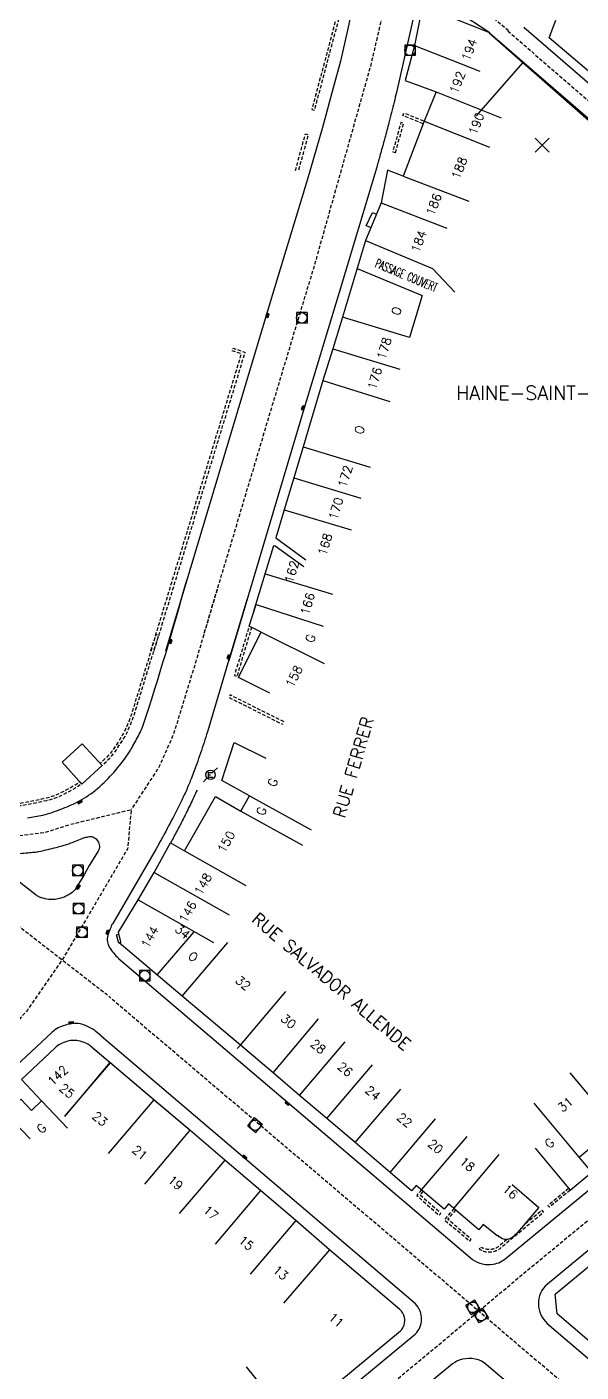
# Model space of a CAD drawing. Header units: millimetres. Extents: x 139000 to 140001, y 128999 to 130000.
# Drawn here: x 139139.7 to 139218.5, y 129348.2 to 129539.3 of the extents above; entities that cross this region are included whole.
import ezdxf
from ezdxf.enums import TextEntityAlignment as Align

# ---------------------------------------------------------------- set-up
doc = ezdxf.new("R2010")
doc.units = ezdxf.units.MM
doc.linetypes.add('DASHED', pattern=[0.75, 0.5, -0.25])
doc.layers.get('0').update_dxf_attribs({"linetype": 'CONTINUOUS'})
for name, color, linetype in [('W0001', 6, 'DASHED'), ('W0008', 7, 'CONTINUOUS'), ('W0100', 7, 'CONTINUOUS'), ('W0112', 1, 'DASHED'), ('W0400', 7, 'CONTINUOUS'), ('W0420', 7, 'CONTINUOUS'), ('W0471', 7, 'CONTINUOUS'), ('W0980', 7, 'CONTINUOUS'), ('W0984', 7, 'CONTINUOUS'), ('W0989', 7, 'CONTINUOUS'), ('W0991', 7, 'CONTINUOUS'), ('W1102', 7, 'CONTINUOUS')]:
    doc.layers.add(name, color=color, linetype=linetype)
doc.styles.get("Standard").update_dxf_attribs({"font": 'romans.shx', "width": 0.85})

# ---------------------------------------------------------------- blocks, each defined once
blk = doc.blocks.new('T420')
for p, q in [((0.75, 0.75), (-0.75, 0.75)), ((-0.75, 0.75), (-0.75, -0.75)), ((0.75, 0.75), (0.75, -0.75)), ((0.75, -0.75), (-0.75, -0.75))]:
    blk.add_line(p, q)
blk.add_ellipse((0, 0), major_axis=(-0.53, 0.53), ratio=1, start_param=3.926991, end_param=10.210176)
blk = doc.blocks.new('T400')
for p, q in [((-0.15, 0.3), (0.15, 0.3)), ((-0.15, -0.25), (-0.15, 0.3)), ((-0.15, 0.15), (0.15, 0.15)), ((-0.15, 0), (0.15, 0)), ((0.15, 0.3), (0.15, -0.25)), ((-0.15, -0.15), (0.15, -0.15)), ((-0.15, -0.25), (-0.15, -0.3)), ((-0.15, -0.3), (0.15, -0.3)), ((0.15, -0.3), (0.15, -0.25))]:
    blk.add_line(p, q)
blk = doc.blocks.new('T471')
for p, q in [((-0.333334, 0.333334), (-0.333334, -0.333334)), ((-0.333334, 0.333334), (0.333334, 0.333334)), ((-0.333334, 0), (0, 0)), ((0.500001, 0.500001), (1.000002, 1.000002)), ((-0.500001, -0.500001), (-1.000002, -1.000002)), ((-0.333334, -0.333334), (0.333334, -0.333334))]:
    blk.add_line(p, q)
blk.add_ellipse((0, 0), major_axis=(0.471405, 0.471405), ratio=1, start_param=5.4977871438, end_param=11.780972451)
blk = doc.blocks.new('t991o')
at = {"color": 0, "linetype": 'Continuous'}
for p, q in [((-1, 1), (1, -1)), ((-1, -1), (1, 1))]:
    blk.add_line(p, q, dxfattribs=at)

msp = doc.modelspace()

# ---------------------------------------------------------------- linework, layer by layer
at = {"layer": 'W0001', "flags": 128}
for points in [[(139226.52, 129687.07), (139220.91, 129644.92), (139221.02, 129640.74), (139222.49, 129636.83), (139218.74, 129633.57), (139215.84, 129629.52), (139209.95, 129618.89), (139206.48, 129611.5), (139205.09, 129607.58), (139203.66, 129602.26), (139202.59, 129597.35), (139193.32, 129554.7), (139190.76, 129543.18), (139188.63, 129533.92), (139180.62, 129505.51), (139174.9, 129486.52), (139164.89, 129453.05)], [(139000, 129558.8), (139005.2, 129550.36), (139024.3, 129519.28), (139032.72, 129505.55), (139039.04, 129495.25), (139044.12, 129486.99), (139048.32, 129480.83), (139061.74, 129469.63), (139081.23, 129454.45), (139104.26, 129436.44), (139115.01, 129429.13), (139126.83, 129422.42), (139135.97, 129413.57), (139151.01, 129401.9), (139151.51, 129401.48)], [(139208.22, 129538.75), (139206.75, 129540.02), (139201.2, 129544.33), (139197.89, 129546.63), (139192.04, 129548.94)], [(139166.77, 129459.44), (139163.77, 129449.2), (139160.57, 129438.8), (139158.51, 129434.14), (139154.55, 129428.11)], [(139298.2, 129434.4), (139210.85, 129362.56), (139197.47, 129351.33), (139090.41, 129262.98), (139079.18, 129253.65), (139069.83, 129244.16)], [(139126.83, 129422.42), (139137.59, 129424.3), (139142.38, 129424.88), (139145.84, 129425.99), (139154.55, 129428.11), (139154.05, 129422.53), (139144.75, 129406.76), (139139.81, 129399.61), (139133.13, 129392.12), (139121.9, 129381.28)], [(139251.65, 129316.28), (139209.25, 129352.31), (139199.04, 129361.03), (139151.5, 129401.43)]]:
    msp.add_lwpolyline(points, dxfattribs=at)
at = {"layer": 'W0001'}
msp.add_lwpolyline([(139208.1, 129538.76), (139222.15, 129526.62), (139235.64, 129514.95), (139247.14, 129505), (139257.92, 129495.71), (139269.45, 129485.75), (139278.91, 129477.53), (139284.56, 129472.14), (139292.3, 129464.76), (139304.9, 129452.75), (139310.05, 129446.19), (139314.03, 129449.93), (139323.9, 129462.03), (139330.24, 129468.91), (139344.36, 129484.16), (139351.78, 129491.46), (139355.1, 129488.18), (139364.05, 129477.05)], dxfattribs=at)
at = {"layer": 'W0008', "flags": 128}
for points in [[(139215.71, 129638.7), (139214.69, 129636.67), (139206.82, 129622.47, 0.011643), (139204.81, 129618.81, 0.021113), (139203.83, 129616.71, 0.002153), (139201.61, 129611.33, 0.019138), (139201.39, 129610.72, 0.006481), (139200.58, 129608.08, 0.008893), (139200.05, 129606.15, 0.001825), (139199.37, 129603.43, 0.007094), (139199.21, 129602.73), (139196.14, 129588.52), (139189.69, 129558.92), (139186.8, 129545.6), (139185.3, 129538.85), (139184.3, 129534.44), (139183.23, 129530.47), (139181.74, 129525.01), (139179.62, 129517.7), (139174.62, 129501.14), (139167.03, 129475.88), (139159.42, 129450.64)], [(139205.57, 129538.48), (139200.76, 129541.63), (139197.94, 129542.74, 0.096983), (139197.45, 129542.82, 0.067003), (139196.74, 129542.72, 0.067335), (139196.09, 129542.43, 0.055787), (139195.42, 129541.91, 0.018578), (139195.03, 129541.5, 0.069725), (139194.94, 129541.37, 0.025492), (139194.81, 129541.05, 0.029671), (139194.72, 129540.75), (139192.27, 129530.01, -0.005088), (139191.94, 129528.64, -0.002378), (139191.2, 129525.71, -0.001611), (139190.63, 129523.55, -0.002462), (139190.24, 129522.13, -0.001666), (139189.72, 129520.28, -0.003534), (139189.47, 129519.41), (139184.13, 129501.6), (139178.97, 129484.53), (139168.43, 129449.25)], [(139139.82, 129426.94, 0.021342), (139141.99, 129427.31, 0.03406), (139143.32, 129427.7, 0.010114), (139145.75, 129428.64, 0.021521), (139146.86, 129429.16, 0.0491), (139149.44, 129430.83, 0.044929), (139151.87, 129433.15, 0.015314), (139153.46, 129435.09, 0.025461), (139154.32, 129436.33, 0.012727), (139154.81, 129437.16, 0.005692), (139155.83, 129439.07, 0.032721), (139156.23, 129439.96, 0.01208), (139162.45, 129460.73)], [(139171, 129457.89), (139168.07, 129448.09), (139165.4, 129439.17, -0.008093), (139164.92, 129437.64, -0.004069), (139163.88, 129434.63, -0.008312), (139163.12, 129432.59, -0.010225), (139162.45, 129430.96, -0.009884), (139161.66, 129429.25, -0.007345), (139160.51, 129426.98, -0.003331), (139158.83, 129423.83, -0.007937), (139158.1, 129422.52), (139151.93, 129411.94, 0.036447), (139151.56, 129411.17, 0.029799), (139151.23, 129410.19, 0.100552), (139151.18, 129409.33, 0.10261), (139151.46, 129408.53, 0.039125), (139152.07, 129407.69, 0.037317), (139152.73, 129407.02, 0.037317)], [(139152.72, 129406.97), (139203.1, 129364.18, 0.202571), (139206.03, 129363.5, 0.142924), (139207.97, 129364.44), (139241.94, 129392.4), (139262.14, 129409.05), (139294.84, 129435.97)], [(139163.92, 129430.88, -0.005459), (139162.97, 129428.84, -0.005459), (139161.98, 129426.82, -0.004689), (139161.08, 129425.1, -0.004689), (139160.16, 129423.4)], [(139138.74, 129421.88, 0.003681), (139139.88, 129421.97, 0.004783), (139140.77, 129422.06, 0.021238), (139141.39, 129422.15, 0.009567), (139142.76, 129422.44, 0.006814), (139143.88, 129422.72, 0.008917), (139144.73, 129422.96, 0.009494), (139145.99, 129423.36, 0.017496), (139146.66, 129423.62), (139147.61, 129424.02, -0.042637), (139147.96, 129424.13, -0.022518), (139148.63, 129424.26, -0.153745), (139149.26, 129424.16, -0.133848), (139149.79, 129423.67, -0.130428), (139150.04, 129422.9, -0.150841), (139149.87, 129422.22), (139148.59, 129420.14), (139147.91, 129418.94), (139146.68, 129416.87, -0.087144), (139146.37, 129416.5, -0.041162), (139145.54, 129415.93, -0.035083), (139145.01, 129415.66, -0.031342), (139144.38, 129415.45, -0.055644), (139143.52, 129415.32, -0.051436), (139142.58, 129415.38, -0.043607), (139141.54, 129415.66, -0.080973), (139141.03, 129415.94), (139136.97, 129419.12, -0.063769)], [(139365.11, 129344.55), (139344.17, 129368.28), (139327.07, 129387.56), (139295.31, 129423.53, 0.211187), (139292.67, 129424.6, 0.145458), (139290.76, 129423.96), (139233.4, 129376.88), (139213.74, 129360.68, 0.221436), (139212.46, 129357.83, 0.213116), (139213.73, 129355.1), (139251.74, 129322.74, 0.087507), (139253.54, 129321.87, 0.061881), (139254.94, 129321.65), (139262.29, 129321.64, -0.06877), (139266.79, 129321.05, -0.068841), (139270.96, 129319.26, -0.062223), (139274.92, 129316.14)], [(139150.28, 129395.96), (139149.55, 129396.58, 0.054103), (139148.92, 129397.01, 0.033279), (139147.78, 129397.52, 0.080973), (139146.78, 129397.72, 0.069457), (139145.6, 129397.59, 0.053387), (139144.19, 129397.07, 0.072925), (139143.28, 129396.44), (139133.1, 129386.94), (139124.42, 129378.83)], [(139039.09, 129283.36), (139059.09, 129273.77), (139080.09, 129263.66, 0.164816), (139083.89, 129262.99, 0.085827), (139085.84, 129263.64, 0.049168), (139086.68, 129264.21), (139114.36, 129287), (139140.32, 129308.47), (139173.4, 129335.77), (139194.95, 129353.57, 0.2034), (139195.86, 129355.65, 0.19234), (139194.98, 129357.87), (139150.27, 129395.9)]]:
    msp.add_lwpolyline(points, format="xyb", dxfattribs=at)
at = {"layer": 'W0008'}
for points in [[(139205.58, 129538.43), (139220.53, 129525.5), (139233.89, 129513.96), (139238.09, 129510.28), (139252.23, 129498.11), (139273.93, 129479.37), (139278.48, 129475.32), (139278.54, 129475.13), (139279.79, 129473.87), (139283.37, 129470.04), (139302.26, 129450.09), (139303.13, 129448.77), (139303.55, 129447.66), (139303.72, 129446.17), (139303.62, 129444.68), (139302.9, 129442.75), (139301.9, 129441.69), (139294.84, 129435.97)], [(139210.4, 129539.28), (139223.88, 129527.63), (139240.59, 129513.17), (139261.81, 129494.86), (139283.89, 129475.77), (139293.17, 129467.77), (139310.97, 129452.43), (139321.5, 129465.85), (139326.53, 129470.85), (139337.41, 129481.72), (139345.91, 129490.26), (139347.45, 129492.47), (139331.29, 129509.48), (139330.2, 129509.59), (139329.18, 129509.22), (139323.86, 129504.87), (139312.67, 129492.93), (139305.54, 129485.43), (139296.41, 129475.21), (139292.77, 129470.9), (139291.68, 129469.1)]]:
    msp.add_lwpolyline(points, dxfattribs=at)
at = {"layer": 'W0008', "flags": 128}
for points in [[(139188.63, 129510.81), (139187.99, 129511.08), (139188.85, 129512.97), (139189.43, 129512.73)], [(139153.1, 129409.2), (139152.78, 129409.12), (139152.49, 129410.33), (139152.81, 129410.41)], [(139170.08, 129394.62), (139169.62, 129394.14)]]:
    msp.add_lwpolyline(points, dxfattribs=at)
msp.add_lwpolyline([(139245.07, 129312.28, 0.160283), (139244.73, 129315, 0.093786), (139243.66, 129316.53), (139204.77, 129349.51, 0.230856), (139201.21, 129349.85, 0.087789), (139199.98, 129349.12), (139188.86, 129339.99), (139150.71, 129308.5), (139094.13, 129261.75, 0.236624), (139092.9, 129259.4, 0.303452), (139094.66, 129256.64), (139136.99, 129236.02), (139179.52, 129215.54, 0.162266), (139182.28, 129215.08, 0.153294), (139184.65, 129216.26), (139250.49, 129284.11, 0.155903), (139251.66, 129286.15, 0.237895), (139250.59, 129289.72), (139248.57, 129292, -0.165984), (139244.16, 129303.56, -0.069406), (139244.74, 129310.6), (139245, 129311.95, 0.01858)], format="xyb", close=True, dxfattribs=at)
at = {"layer": 'W0100', "flags": 128}
for points in [[(139205.56, 129538.49), (139197.53, 129541.65), (139195.67, 129540.72), (139194.83, 129536.7), (139193.51, 129531.69), (139197.91, 129530.11), (139197.91, 129530.11), (139196.24, 129525.94), (139193.23, 129518.13), (139191.02, 129518.98), (139190.1, 129514.32), (139188.01, 129509.31), (139187.9, 129508.99), (139184.59, 129498.08), (139183.23, 129493.6), (139181.82, 129489.06), (139179, 129479.63), (139177.68, 129475.27), (139176.31, 129470.71), (139175.11, 129466.72), (139179.39, 129463.58)], [(139172.02, 129456.29), (139173.6, 129461.59), (139174.82, 129465.65), (139175.04, 129465.57), (139179.13, 129462.63)], [(139174.29, 129444.63), (139169.81, 129446.86), (139172.11, 129451.48), (139173.02, 129453.31), (139172.27, 129453.69), (139171.34, 129454.17), (139172.33, 129457.25), (139172.33, 129457.25)], [(139153.07, 129409.33), (139152.74, 129410.69), (139155.57, 129415.27), (139157.85, 129419.17), (139160.16, 129423.4), (139162.16, 129422.26), (139164.04, 129425.55), (139166.54, 129429.96), (139170.15, 129427.9), (139171.38, 129430.07), (139167.44, 129432.25), (139169.18, 129437.65), (139173.71, 129435.39)], [(139228.92, 129351.22), (139225.67, 129347.42), (139221.94, 129350.61), (139215.12, 129356.45), (139214.86, 129359.26), (139226.13, 129368.56), (139231.73, 129373.15), (139234.2, 129375.19), (139238.9, 129379.09), (139241.21, 129381), (139243.69, 129383.03), (139245.52, 129384.54), (139249.9, 129388.16), (139254.49, 129392), (139258.47, 129395.26), (139268.86, 129403.83), (139274.14, 129408.18), (139277.1, 129410.63), (139283.57, 129415.96), (139286.76, 129412.09)], [(139211.98, 129379.98), (139216.97, 129374.02), (139220.05, 129376.59), (139218.26, 129378.72), (139223.41, 129383.02), (139228.61, 129387.35), (139233.82, 129391.68), (139239.23, 129396.22), (139239.17, 129396.29), (139239.31, 129396.4), (139236.15, 129400.16)]]:
    msp.add_lwpolyline(points, dxfattribs=at)
at = {"layer": 'W0100'}
for points in [[(139226.54, 129533.69), (139223.31, 129529.88), (139213.98, 129537.79), (139214.95, 129540.26)], [(139223.3, 129516.13), (139226.6, 129519.89), (139210.27, 129534.23), (139205.47, 129538.45)]]:
    msp.add_lwpolyline(points, dxfattribs=at)
at = {"layer": 'W0100', "flags": 128}
msp.add_lwpolyline([(139150.42, 129434.37), (139147.53, 129431.74), (139144.73, 129434.86), (139147.59, 129437.47)], close=True, dxfattribs=at)
for points in [[(139208.74, 129374.82), (139212.52, 129371.55), (139211.9, 129370.83), (139209.26, 129367.74), (139209.18, 129367.79, -0.31165), (139207.67, 129367.03, -0.203311), (139206.68, 129367.63), (139206.68, 129367.63), (139206.58, 129367.52), (139204.63, 129369.16), (139203.98, 129368.41), (139200.45, 129371.42), (139199.7, 129372.06), (139199.07, 129371.31), (139195.09, 129374.68), (139194.44, 129373.93), (139191.39, 129376.52), (139186.41, 129380.78), (139182.37, 129384.22), (139178.51, 129387.5), (139174.74, 129390.7), (139170.08, 129394.62), (139161.82, 129401.6), (139152.86, 129409.19)], [(139162.95, 129382.51), (139162.95, 129382.51), (139157.81, 129386.82), (139151.57, 129392.13), (139148.79, 129394.5, 0.074989), (139148.13, 129394.91, 0.050913), (139147.04, 129395.25, 0.059041), (139146.28, 129395.31, 0.060285), (139145.54, 129395.2, 0.051627), (139144.46, 129394.77, 0.068896), (139143.74, 129394.26), (139138.96, 129389.76), (139141.83, 129386.72), (139140.37, 129385.35), (139138.85, 129386.94), (139136.75, 129384.92), (139140.21, 129381.32)], [(139152.07, 129329.48), (139154.04, 129327.1), (139155.27, 129325.63), (139161.69, 129331), (139162.15, 129331.37), (139163.16, 129331.23), (139164.03, 129331.96), (139164.4, 129332.27), (139164.43, 129333.3), (139166.44, 129334.98), (139170.67, 129338.34), (139171.93, 129336.84), (139177.24, 129341.12), (139192.86, 129354.04, 0.253825), (139193.42, 129355.92, 0.165704), (139192.74, 129357.07), (139182.76, 129365.55), (139177.95, 129369.7), (139172.97, 129373.96), (139167.88, 129378.3), (139162.9, 129382.54), (139157.76, 129386.85), (139151.52, 129392.15), (139149.19, 129394.12)]]:
    msp.add_lwpolyline(points, format="xyb", dxfattribs=at)
at = {"layer": 'W0112', "flags": 128}
for points in [[(139185.66, 129548.79), (139184.54, 129543.68), (139180.25, 129527.61), (139180.64, 129527.51), (139184.93, 129543.58), (139186.05, 129548.7)], [(139192.14, 129521.48), (139193.3, 129525.63), (139192.91, 129525.73), (139191.76, 129521.59)], [(139150.15, 129434.67), (139150.42, 129434.37), (139151.1, 129435.01), (139151.76, 129435.68), (139152.12, 129436.11), (139152.44, 129436.56), (139153.68, 129438.5), (139153.92, 129438.96), (139154.28, 129439.76), (139154.62, 129440.56), (139154.81, 129441.04), (139154.97, 129441.53), (139158.46, 129452.87), (139158.08, 129452.98), (139154.59, 129441.65), (139154.43, 129441.18), (139154.25, 129440.71), (139153.92, 129439.92), (139153.56, 129439.13), (139153.34, 129438.71), (139152.11, 129436.78), (139151.8, 129436.35), (139151.46, 129435.96), (139150.82, 129435.3)]]:
    msp.add_lwpolyline(points, close=True, dxfattribs=at)
for points in [[(139196.09, 129525.56), (139193.2, 129526.72), (139193.34, 129527.09), (139196.24, 129525.94)], [(139177.93, 129518.92), (139179.33, 129524.12), (139179.72, 129524.02), (139178.31, 129518.79)], [(139157.37, 129450.69), (139170.24, 129492.85), (139168.94, 129493.29), (139169.07, 129493.67), (139170.74, 129493.1), (139157.77, 129450.62)], [(139171.69, 129453.99), (139171.34, 129454.17), (139169.23, 129447.15), (139169.62, 129447.04), (139171.7, 129453.98)], [(139132.59, 129429.2), (139125.15, 129431.75), (139118.69, 129434.19), (139114.98, 129435.83), (139111.4, 129437.64), (139107.78, 129439.82), (139104.51, 129442.43), (139105.58, 129443.76), (139104.78, 129444.47), (139100.96, 129447.36), (139099.93, 129446), (139099.56, 129446.24), (139099.4, 129446.39), (139099.27, 129446.56), (139099.14, 129446.78), (139099.04, 129447.01), (139098.98, 129447.26), (139098.96, 129447.52), (139098.98, 129447.77), (139099.04, 129448.02), (139099.13, 129448.26), (139099.26, 129448.48), (139099.09, 129448.62), (139099.54, 129449.19), (139099.85, 129448.94), (139099.64, 129448.67), (139099.82, 129448.51), (139099.63, 129448.3), (139099.48, 129448.06), (139099.39, 129447.8), (139099.36, 129447.52), (139099.38, 129447.32), (139099.42, 129447.14), (139099.49, 129446.96), (139099.59, 129446.79), (139099.8, 129446.56), (139099.84, 129446.54), (139100.89, 129447.92), (139105.04, 129444.78), (139106.13, 129443.8), (139105.08, 129442.49), (139108.01, 129440.15), (139111.59, 129437.99), (139115.15, 129436.2), (139118.84, 129434.56), (139125.28, 129432.13), (139132.67, 129429.59), (139133.65, 129429.38), (139134.64, 129429.2), (139135.26, 129429.12), (139135.88, 129429.08), (139137.96, 129429.02), (139138.67, 129429.03), (139138.98, 129429.06), (139139.29, 129429.11), (139140.86, 129429.42), (139142.43, 129429.76), (139142.95, 129429.89), (139143.47, 129430.05), (139143.97, 129430.24), (139144.46, 129430.46), (139145.18, 129430.82), (139145.89, 129431.2), (139146.58, 129431.61), (139147.26, 129432.04), (139147.53, 129431.74), (139146.83, 129431.29), (139146.11, 129430.86), (139145.38, 129430.47), (139144.63, 129430.1), (139144.12, 129429.87), (139143.6, 129429.68), (139143.06, 129429.51), (139142.52, 129429.37), (139140.95, 129429.03), (139139.37, 129428.71), (139139.03, 129428.66), (139138.68, 129428.63), (139137.95, 129428.62), (139135.87, 129428.68), (139135.22, 129428.72), (139134.58, 129428.81), (139133.58, 129428.99), (139132.58, 129429.2)], [(139176.29, 129440.58), (139168.63, 129444.4), (139168.45, 129444.04), (139176.11, 129440.22)], [(139195.83, 129374.05), (139195.17, 129373.28), (139198.34, 129370.46), (139198.58, 129370.72), (139195.66, 129373.31), (139196.09, 129373.83)], [(139216.97, 129374.02), (139214.03, 129371.59), (139213.81, 129371.86), (139216.74, 129374.29)], [(139200.46, 129371.42), (139199.1, 129369.83), (139202.69, 129366.79), (139202.91, 129367.05), (139199.6, 129369.87), (139200.72, 129371.19)]]:
    msp.add_lwpolyline(points, dxfattribs=at)
msp.add_lwpolyline([(139207.98, 129367.02), (139206.81, 129366.02, -0.126439), (139205.76, 129365.6, -0.177581), (139204.24, 129365.95), (139204.05, 129365.65, 0.177581), (139205.81, 129365.26, 0.127735), (139207.03, 129365.75), (139209.28, 129367.67), (139213.21, 129370.91), (139212.99, 129371.18), (139210.34, 129368.99)], format="xyb", dxfattribs=at)
at = {"layer": 'W1102'}
msp.add_line((139203.67, 129526.71), (139210.27, 129534.23), dxfattribs=at)
at = {"layer": 'W1102', "flags": 128}
for points in [[(139194.83, 129536.7), (139204.14, 129533.05)], [(139197.91, 129530.11), (139207.19, 129526.39)], [(139196.24, 129525.94), (139205.52, 129522.22)], [(139193.23, 129518.13), (139202.56, 129514.54)], [(139190.1, 129514.32), (139199.43, 129510.73)], [(139187.9, 129508.99), (139197.4, 129505), (139200.58, 129501.65)], [(139186.68, 129504.99), (139195.92, 129501.14), (139194.11, 129495.19), (139184.59, 129498.08)], [(139183.23, 129493.6), (139192.75, 129490.71)], [(139181.82, 129489.06), (139191.33, 129486.11)], [(139179, 129479.63), (139188.54, 129476.78)], [(139177.68, 129475.27), (139187.2, 129472.38)], [(139176.31, 129470.71), (139185.85, 129467.84)], [(139173.6, 129461.59), (139183.19, 129458.74)], [(139172.33, 129457.25), (139181.85, 129454.19)], [(139173.02, 129453.31), (139181.98, 129448.86)], [(139171.38, 129430.07), (139180.13, 129425.23)], [(139170.15, 129427.9), (139178.9, 129423.07)], [(139162.16, 129422.26), (139170.85, 129417.31)], [(139157.85, 129419.17), (139168.47, 129413.13)], [(139155.57, 129415.27), (139166.24, 129409.2)], [(139158.3, 129404.66), (139163.5, 129410.75)], [(139161.82, 129401.6), (139168.28, 129409.24)], [(139170.08, 129394.62), (139176.53, 129402.26)], [(139174.74, 129390.7), (139181.18, 129398.36)], [(139178.51, 129387.5), (139184.99, 129395.12)], [(139151.52, 129392.15), (139145.08, 129384.5)], [(139151.57, 129392.13), (139145.09, 129384.52)], [(139182.37, 129384.22), (139188.85, 129391.84)], [(139223.41, 129383.02), (139217, 129390.69)], [(139186.41, 129380.78), (139192.92, 129388.38)], [(139141.83, 129386.72), (139145.49, 129382.84)], [(139157.76, 129386.85), (139151.28, 129379.23)], [(139218.26, 129378.72), (139211.85, 129386.39)], [(139191.39, 129376.52), (139197.85, 129384.16)], [(139162.9, 129382.54), (139156.47, 129374.88)], [(139195.83, 129374.05), (139202.31, 129381.66)], [(139167.88, 129378.3), (139161.4, 129370.69)], [(139200.45, 129371.42), (139206.89, 129379.08)], [(139172.97, 129373.96), (139166.48, 129366.36)], [(139177.95, 129369.7), (139171.46, 129362.1)], [(139182.76, 129365.55), (139176.21, 129357.99)], [(139177.24, 129341.12), (139170.96, 129348.9)]]:
    msp.add_lwpolyline(points, dxfattribs=at)

# ---------------------------------------------------------------- block references
at = {"layer": 'W0400'}
for p, rotation in [((139173.92, 129498.31), 163.2735055512867), ((139179.01, 129485.19), 343.1977993271852), ((139160.12, 129451.98), 163.5444830207864), ((139168.44, 129449.83), 343.3453646197239), ((139147.24, 129429.19), 298.5723336659846), ((139147.01, 129417.13), 329.4561953839307), ((139151.23, 129410.67), 341.9596240635989), ((139146.03, 129397.81), 278.1966215473919), ((139176.77, 129386.35), 49.65574743046852), ((139170.69, 129378.73), 229.6175662537226)]:
    msp.add_blockref('T400', p, dxfattribs=dict(at, rotation=rotation))
at = {"layer": 'W0420'}
for p in [(139194.21, 129536), (139178.82, 129497.98), (139146.96, 129419.45), (139147.08, 129414.02), (139147.55, 129410.66), (139156.47, 129404.49)]:
    msp.add_blockref('T420', p, dxfattribs=at)
for p, rotation in [((139172.19, 129383.27), 139.6175662537226), ((139203.15, 129357.36), 300.9365664495957), ((139204.32, 129356.19), 300.9380950581088)]:
    msp.add_blockref('T420', p, dxfattribs=dict(at, rotation=rotation))
at = {"layer": 'W0471'}
msp.add_blockref('T471', (139165.82, 129433.05), dxfattribs=at)
at = {"layer": 'W0991', "rotation": 90}
msp.add_blockref('t991o', (139213, 129522.52), dxfattribs=at)

# ---------------------------------------------------------------- texts
at = {"layer": 'W0980'}
msp.add_text('HAINE-SAINT-PAUL (LA LOUVIERE)', height=2, dxfattribs=at).set_placement((139224.05, 129487.18), align=Align.MIDDLE)
at = {"layer": 'W0984', "width": 0.6}
msp.add_text('PASSAGE COUVERT', height=1.25, rotation=337.4009, dxfattribs=at).set_placement((139193.69, 129504.02), align=Align.MIDDLE)
at = {"layer": 'W0989'}
for s, rotation, p in [('RUE FERRER', 73.6848, (139186.16, 129434.14)), ('RUE SALVADOR ALLENDE', 319.6557, (139183.02, 129403.7))]:
    msp.add_text(s, height=1.75, rotation=rotation, dxfattribs=at).set_placement(p, align=Align.MIDDLE)
at = {"layer": 'W0991'}
for s, rotation, p in [('194', 68.4144, (139202.63, 129536.08)), ('192', 68.4144, (139200.93, 129531.44)), ('190', 68.4144, (139203.63, 129525.57)), ('188', 68.4144, (139201.22, 129519.28)), ('186', 68.4144, (139197.58, 129514.1)), ('184', 68.4144, (139195.45, 129508.85)), ('O', 73.0841, (139192.29, 129498.96)), ('178', 73.0841, (139190.53, 129493.64)), ('176', 73.0841, (139189.19, 129489.37)), ('O', 73.0841, (139187.04, 129482.07)), ('172', 73.0841, (139184.99, 129475.45)), ('170', 73.0841, (139183.67, 129470.88)), ('168', 73.0841, (139182.12, 129465.79)), ('162', 73.4478, (139177.39, 129461.9)), ('166', 73.4478, (139179.64, 129457.34)), ('G', 72.1813, (139180.04, 129452.44)), ('158', 63.56, (139177.72, 129447.04)), ('G', 71.7347, (139174.69, 129431.97)), ('G', 71.7347, (139173.09, 129427.88)), ('150', 60.6412, (139168.07, 129423.52)), ('148', 60.6412, (139164.78, 129417.52)), ('146', 60.6412, (139162.6, 129413.57)), ('34', 319.7083, (139161.87, 129410.74)), ('144', 60.6412, (139157.22, 129409.98)), ('O', 319.7772, (139163.37, 129407.2)), ('32', 319.8232, (139170.47, 129403.46)), ('30', 319.9387, (139176.93, 129398.01)), ('28', 319.6533, (139181.15, 129394.44)), ('142', 43.5, (139144.12, 129390.32)), ('26', 319.6479, (139184.98, 129391.2)), ('25', 319.8928, (139145.43, 129388.13)), ('24', 319.6254, (139188.93, 129387.83)), ('31', 39.9017, (139216.31, 129386.21)), ('23', 319.6468, (139150.12, 129384.16)), ('G', 43.5, (139141.8, 129382.81)), ('22', 319.3943, (139193.45, 129383.98)), ('20', 319.6206, (139197.83, 129380.23)), ('G', 39.288, (139214.04, 129380.71)), ('21', 319.9994, (139155.81, 129379.35)), ('18', 319.7672, (139202.35, 129377.7)), ('19', 319.6204, (139160.86, 129375.08)), ('16', 319.5626, (139208.46, 129373.8)), ('17', 319.5391, (139165.88, 129370.81)), ('15', 319.4966, (139170.91, 129366.52)), ('13', 319.1296, (139175.8, 129362.31)), ('11', 319.668, (139183.71, 129355.56))]:
    msp.add_text(s, height=1.25, rotation=rotation, dxfattribs=at).set_placement(p, align=Align.MIDDLE)

doc.saveas('drawing.dxf')
